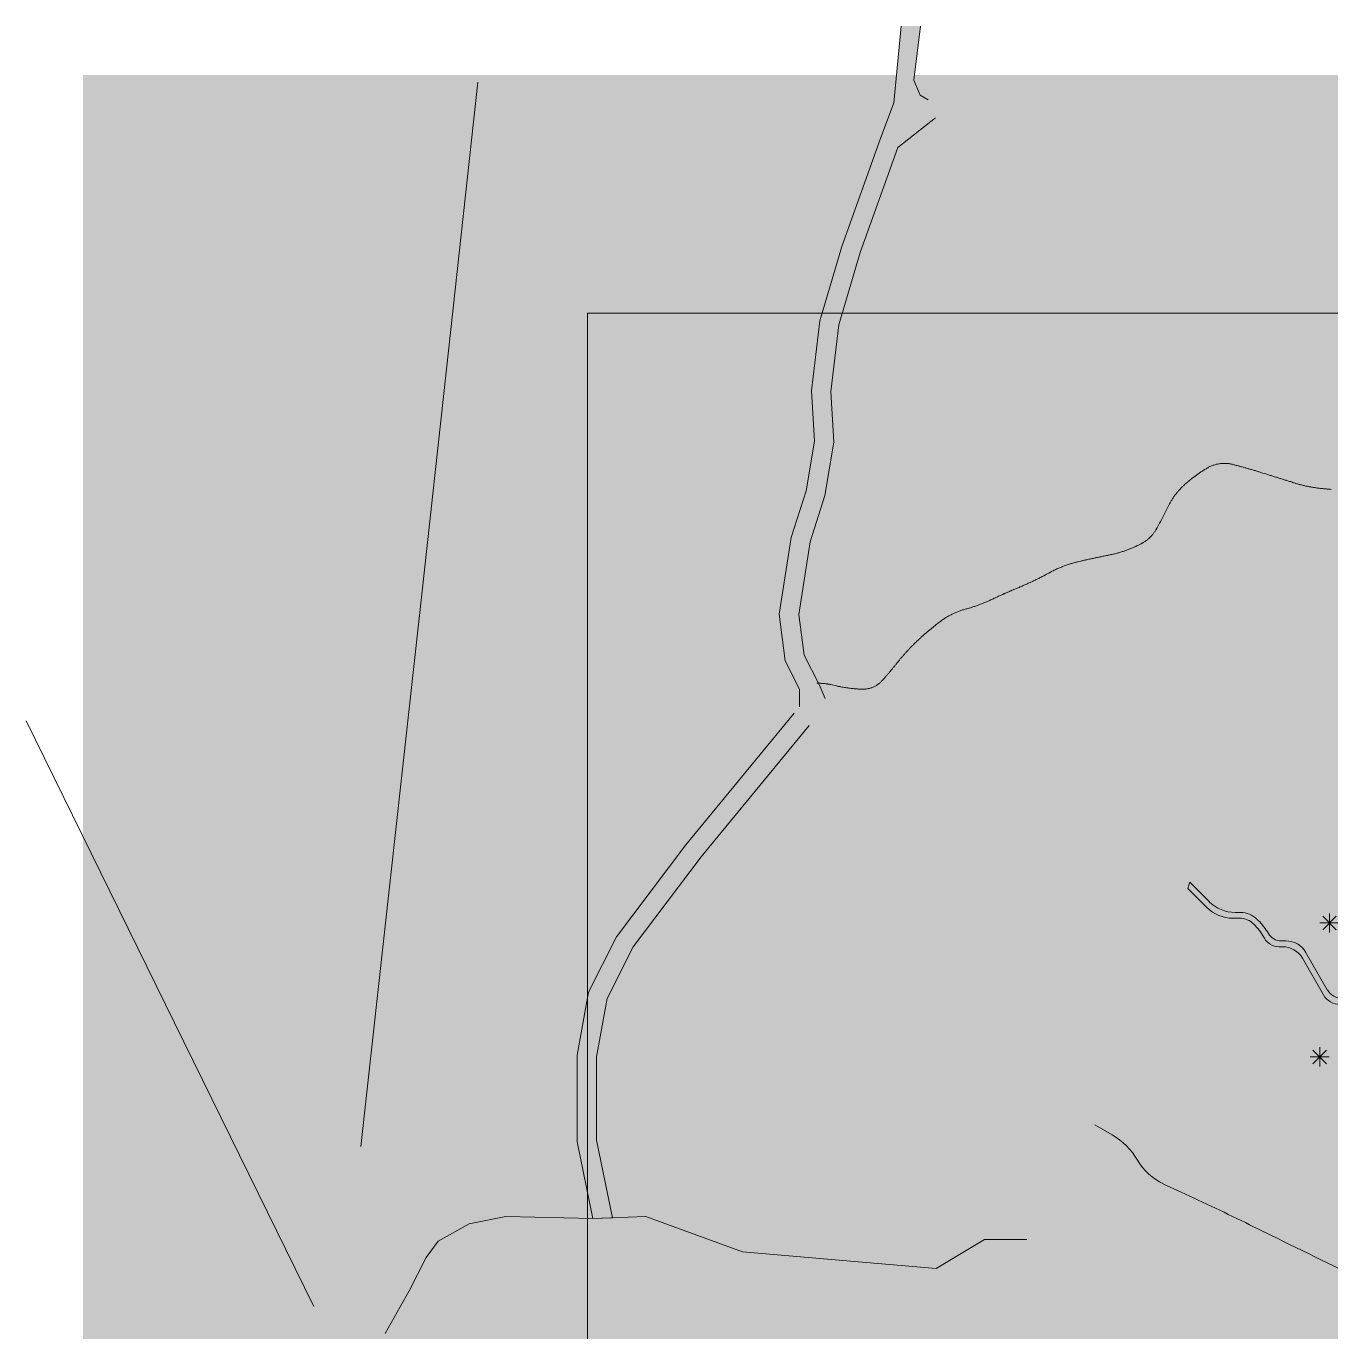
# Model space of a CAD drawing. Header units: metres. Extents: x 68582 to 69192, y 19191 to 19633.
# Drawn here: x 68582.2 to 68717, y 19498.4 to 19633.3 of the extents above; entities that cross this region are included whole.
import ezdxf

# ---------------------------------------------------------------- set-up
doc = ezdxf.new("R2010")
doc.units = ezdxf.units.M
doc.layers.get('0').update_dxf_attribs({"lineweight": 15})
doc.layers.add('Kasvillisuus', color=7, linetype='Continuous', lineweight=5)
doc.layers.add('None', color=7, linetype='Continuous', lineweight=5)

# ---------------------------------------------------------------- blocks, each defined once
blk = doc.blocks.new('Group-916')
at = {"layer": 'None', "color": 7, "linetype": 'Continuous', "lineweight": 5, "transparency": 33554687}
for p, q in [((41.32, -33.64), (39.34, -33.64)), ((39.63, -34.35), (41.03, -32.94)), ((39.63, -32.94), (41.03, -34.35)), ((40.33, -34.64), (40.33, -32.65))]:
    blk.add_line(p, q, dxfattribs=at)

msp = doc.modelspace()

# ---------------------------------------------------------------- hatches: boundary and pattern name
at = {"true_color": 0xd1f0d1, "transparency": 33554687}
msp.add_hatch(color=254, dxfattribs=at).paths.add_polyline_path([(68588.12, 19191.44), (69192.3, 19191.44), (69192.3, 19628.23), (68588.12, 19628.23)], flags=0)
at = {"true_color": 0xffffff, "transparency": 33554687}
msp.add_hatch(color=7, dxfattribs=at).paths.add_polyline_path([(68729.12, 19526.71), (68730.94, 19526.71), (68731.03, 19526.71), (68731.11, 19526.71), (68731.2, 19526.72), (68731.29, 19526.72), (68731.37, 19526.73), (68731.46, 19526.74), (68731.54, 19526.75), (68731.63, 19526.77), (68731.71, 19526.87), (68731.8, 19526.96), (68731.89, 19527.06), (68731.98, 19527.15), (68734.17, 19529.34), (68734.63, 19529.81), (68735.08, 19530.3), (68735.51, 19530.8), (68735.93, 19531.31), (68736.33, 19531.84), (68736.72, 19532.37), (68737.09, 19532.92), (68737.44, 19533.48), (68737.61, 19533.75), (68737.8, 19534.01), (68737.99, 19534.28), (68738.19, 19534.53), (68738.39, 19534.78), (68738.61, 19535.03), (68738.83, 19535.27), (68739.06, 19535.5), (68739.3, 19535.72), (68739.55, 19535.94), (68739.8, 19536.15), (68740.05, 19536.35), (68740.32, 19536.54), (68740.58, 19536.72), (68740.85, 19536.9), (68741.13, 19537.06), (68744.22, 19538.84), (68744.51, 19539.02), (68744.79, 19539.2), (68745.07, 19539.39), (68745.35, 19539.6), (68745.61, 19539.81), (68745.87, 19540.03), (68746.13, 19540.26), (68746.37, 19540.5), (68746.49, 19540.62), (68746.6, 19540.74), (68746.71, 19540.87), (68746.82, 19541), (68746.92, 19541.13), (68747.02, 19541.26), (68747.12, 19541.4), (68747.21, 19541.55), (68747.3, 19541.69), (68747.38, 19541.84), (68747.46, 19541.99), (68747.54, 19542.14), (68747.61, 19542.29), (68747.67, 19542.44), (68747.73, 19542.6), (68747.79, 19542.76), (68748.58, 19544.99), (68748.62, 19545.12), (68748.67, 19545.24), (68748.72, 19545.36), (68748.77, 19545.48), (68748.82, 19545.6), (68748.88, 19545.72), (68748.94, 19545.83), (68749.01, 19545.95), (68749.07, 19546.07), (68749.14, 19546.18), (68749.22, 19546.29), (68749.29, 19546.4), (68749.37, 19546.51), (68749.45, 19546.62), (68749.53, 19546.73), (68749.61, 19546.83), (68749.7, 19546.93), (68749.79, 19547.03), (68749.88, 19547.13), (68749.97, 19547.23), (68750.07, 19547.32), (68750.16, 19547.41), (68750.26, 19547.5), (68750.36, 19547.59), (68750.47, 19547.67), (68750.57, 19547.75), (68750.67, 19547.83), (68750.78, 19547.91), (68750.89, 19547.98), (68751, 19548.05), (68751.11, 19548.12), (68751.22, 19548.19), (68751.23, 19548.19), (68751.34, 19548.26), (68751.45, 19548.33), (68751.55, 19548.4), (68751.66, 19548.47), (68751.76, 19548.55), (68751.86, 19548.63), (68751.97, 19548.71), (68752.06, 19548.79), (68752.16, 19548.88), (68752.26, 19548.97), (68752.35, 19549.07), (68752.44, 19549.16), (68752.53, 19549.26), (68752.61, 19549.36), (68752.7, 19549.46), (68752.78, 19549.57), (68752.85, 19549.67), (68752.93, 19549.78), (68753, 19549.89), (68753.07, 19550), (68753.14, 19550.12), (68753.2, 19550.23), (68753.26, 19550.35), (68753.32, 19550.47), (68753.37, 19550.59), (68753.42, 19550.71), (68753.47, 19550.83), (68753.51, 19550.95), (68753.55, 19551.07), (68753.59, 19551.19), (68753.62, 19551.31), (68753.66, 19551.44), (68754.27, 19553.96), (68754.8, 19553.63), (68754.18, 19551.07), (68754.15, 19550.95), (68754.11, 19550.83), (68754.08, 19550.7), (68754.03, 19550.58), (68753.99, 19550.46), (68753.94, 19550.33), (68753.89, 19550.21), (68753.84, 19550.09), (68753.78, 19549.97), (68753.72, 19549.85), (68753.66, 19549.74), (68753.59, 19549.62), (68753.52, 19549.51), (68753.45, 19549.4), (68753.37, 19549.29), (68753.29, 19549.18), (68753.21, 19549.07), (68753.13, 19548.97), (68753.04, 19548.87), (68752.95, 19548.77), (68752.86, 19548.67), (68752.77, 19548.58), (68752.67, 19548.49), (68752.57, 19548.4), (68752.47, 19548.31), (68752.37, 19548.23), (68752.27, 19548.15), (68752.16, 19548.07), (68752.06, 19548), (68751.95, 19547.92), (68751.84, 19547.86), (68751.73, 19547.79), (68751.62, 19547.72), (68751.51, 19547.65), (68751.4, 19547.58), (68751.29, 19547.51), (68751.18, 19547.43), (68751.07, 19547.35), (68750.97, 19547.27), (68750.86, 19547.18), (68750.76, 19547.09), (68750.66, 19547), (68750.57, 19546.91), (68750.47, 19546.82), (68750.38, 19546.72), (68750.28, 19546.62), (68750.19, 19546.52), (68750.11, 19546.42), (68750.02, 19546.31), (68749.94, 19546.21), (68749.86, 19546.1), (68749.78, 19545.99), (68749.71, 19545.88), (68749.64, 19545.76), (68749.57, 19545.65), (68749.5, 19545.53), (68749.43, 19545.42), (68749.37, 19545.3), (68749.31, 19545.18), (68749.26, 19545.06), (68749.2, 19544.94), (68749.15, 19544.82), (68749.11, 19544.69), (68749.06, 19544.57), (68748.35, 19542.53), (68748.29, 19542.36), (68748.22, 19542.19), (68748.15, 19542.03), (68748.07, 19541.86), (68747.99, 19541.7), (68747.9, 19541.54), (68747.81, 19541.38), (68747.72, 19541.22), (68747.62, 19541.07), (68747.52, 19540.92), (68747.41, 19540.77), (68747.3, 19540.63), (68747.18, 19540.49), (68747.06, 19540.35), (68746.94, 19540.22), (68746.82, 19540.09), (68746.55, 19539.84), (68746.28, 19539.59), (68746, 19539.35), (68745.71, 19539.12), (68745.42, 19538.9), (68745.11, 19538.7), (68744.81, 19538.5), (68744.49, 19538.31), (68741.53, 19536.6), (68741.26, 19536.43), (68740.99, 19536.26), (68740.72, 19536.08), (68740.47, 19535.89), (68740.21, 19535.7), (68739.97, 19535.49), (68739.73, 19535.28), (68739.49, 19535.06), (68739.26, 19534.83), (68739.04, 19534.6), (68738.83, 19534.35), (68738.63, 19534.11), (68738.43, 19533.85), (68738.24, 19533.6), (68738.06, 19533.33), (68737.89, 19533.07), (68737.54, 19532.52), (68737.18, 19531.98), (68736.8, 19531.45), (68736.4, 19530.94), (68735.99, 19530.43), (68735.57, 19529.94), (68735.13, 19529.46), (68734.67, 19529), (68732.41, 19526.73), (68732.29, 19526.6), (68732.17, 19526.47), (68732.05, 19526.34), (68731.94, 19526.2), (68731.84, 19526.05), (68731.73, 19525.91), (68731.64, 19525.76), (68731.55, 19525.61), (68731.46, 19525.45), (68731.38, 19525.3), (68731.3, 19525.14), (68731.22, 19524.97), (68731.15, 19524.81), (68731.09, 19524.65), (68731.02, 19524.48), (68730.97, 19524.31), (68730.26, 19522.16), (68730.15, 19521.83), (68730.02, 19521.51), (68729.89, 19521.18), (68729.74, 19520.86), (68729.59, 19520.54), (68729.43, 19520.23), (68729.26, 19519.92), (68729.08, 19519.61), (68728.89, 19519.32), (68728.69, 19519.02), (68728.48, 19518.74), (68728.27, 19518.46), (68728.04, 19518.18), (68727.81, 19517.92), (68727.58, 19517.66), (68727.33, 19517.41), (68727.09, 19517.16), (68726.85, 19516.9), (68726.62, 19516.63), (68726.39, 19516.36), (68726.17, 19516.09), (68725.96, 19515.8), (68725.75, 19515.51), (68725.55, 19515.22), (68725.36, 19514.92), (68725.18, 19514.62), (68725, 19514.31), (68724.84, 19513.99), (68724.68, 19513.68), (68724.53, 19513.36), (68724.39, 19513.04), (68724.26, 19512.71), (68722.8, 19509), (68720.86, 19506.61), (68719.91, 19503.95), (68718.6, 19504.59), (68719.91, 19506.82), (68722, 19509.4), (68723.71, 19513.07), (68723.85, 19513.4), (68724, 19513.72), (68724.15, 19514.03), (68724.31, 19514.35), (68724.48, 19514.66), (68724.66, 19514.96), (68724.84, 19515.27), (68725.03, 19515.56), (68725.23, 19515.85), (68725.44, 19516.14), (68725.65, 19516.42), (68725.87, 19516.7), (68726.1, 19516.97), (68726.33, 19517.23), (68726.57, 19517.49), (68726.82, 19517.74), (68727.06, 19517.99), (68727.29, 19518.25), (68727.52, 19518.51), (68727.75, 19518.78), (68727.96, 19519.06), (68728.17, 19519.35), (68728.36, 19519.64), (68728.55, 19519.94), (68728.73, 19520.24), (68728.9, 19520.55), (68729.07, 19520.86), (68729.22, 19521.18), (68729.36, 19521.5), (68729.49, 19521.82), (68729.62, 19522.15), (68729.73, 19522.48), (68730.39, 19524.49), (68730.44, 19524.63), (68730.49, 19524.77), (68730.49, 19524.78), (68730.49, 19524.78), (68730.48, 19524.79), (68730.48, 19524.79), (68730.47, 19524.8), (68730.47, 19524.8), (68730.47, 19524.81), (68730.46, 19524.81), (68730.46, 19524.82), (68730.45, 19524.82), (68730.45, 19524.83), (68730.45, 19524.83), (68730.44, 19524.84), (68730.44, 19524.84), (68730.44, 19524.85), (68730.44, 19524.85), (68730.43, 19524.86), (68730.43, 19524.87), (68730.43, 19524.87), (68730.43, 19524.88), (68730.42, 19524.88), (68730.42, 19524.89), (68730.42, 19524.9), (68730.42, 19524.9), (68730.42, 19524.91), (68730.41, 19524.91), (68730.41, 19524.92), (68730.41, 19524.93), (68730.41, 19524.93), (68730.41, 19524.94), (68730.41, 19524.94), (68730.41, 19524.95), (68730.4, 19524.97), (68730.4, 19525), (68730.39, 19525.02), (68730.39, 19525.04), (68730.38, 19525.07), (68730.38, 19525.09), (68730.37, 19525.11), (68730.36, 19525.14), (68730.36, 19525.16), (68730.35, 19525.19), (68730.34, 19525.21), (68730.33, 19525.23), (68730.32, 19525.26), (68730.31, 19525.28), (68730.3, 19525.3), (68730.29, 19525.33), (68730.27, 19525.35), (68730.26, 19525.37), (68730.25, 19525.39), (68730.24, 19525.42), (68730.22, 19525.44), (68730.21, 19525.46), (68730.19, 19525.48), (68730.18, 19525.5), (68730.16, 19525.52), (68730.14, 19525.54), (68730.13, 19525.56), (68730.11, 19525.58), (68730.09, 19525.6), (68730.07, 19525.62), (68730.05, 19525.64), (68730.03, 19525.66), (68730.01, 19525.68), (68729.99, 19525.69), (68729.97, 19525.71), (68729.95, 19525.73), (68729.93, 19525.74), (68729.91, 19525.76), (68729.89, 19525.77), (68729.86, 19525.79), (68729.84, 19525.8), (68729.82, 19525.81), (68729.8, 19525.83), (68729.77, 19525.84), (68729.75, 19525.85), (68729.73, 19525.86), (68729.7, 19525.87), (68729.68, 19525.88), (68729.66, 19525.89), (68729.63, 19525.9), (68729.61, 19525.91), (68729.58, 19525.92), (68729.56, 19525.92), (68729.53, 19525.93), (68729.51, 19525.94), (68729.49, 19525.94), (68729.46, 19525.95), (68729.44, 19525.95), (68729.41, 19525.96), (68729.39, 19525.96), (68729.37, 19525.96), (68729.34, 19525.96), (68729.32, 19525.97), (68729.3, 19525.97), (68728.47, 19526.01), (68728.37, 19526.02), (68728.26, 19526.03), (68728.16, 19526.04), (68728.05, 19526.05), (68727.94, 19526.07), (68727.84, 19526.09), (68727.73, 19526.11), (68727.63, 19526.13), (68727.52, 19526.16), (68727.42, 19526.19), (68727.32, 19526.22), (68727.21, 19526.25), (68727.11, 19526.29), (68727.01, 19526.33), (68726.91, 19526.37), (68726.81, 19526.41), (68726.71, 19526.46), (68726.61, 19526.51), (68726.52, 19526.56), (68726.42, 19526.61), (68726.33, 19526.66), (68726.23, 19526.72), (68726.14, 19526.78), (68726.05, 19526.84), (68725.97, 19526.9), (68725.88, 19526.96), (68725.8, 19527.03), (68725.71, 19527.1), (68725.63, 19527.17), (68725.55, 19527.24), (68725.48, 19527.31), (68725.4, 19527.38), (68723.94, 19528.84), (68723.59, 19529.19), (68723.22, 19529.52), (68722.85, 19529.83), (68722.46, 19530.14), (68722.06, 19530.44), (68721.66, 19530.72), (68721.24, 19530.98), (68720.82, 19531.24), (68720.09, 19531.66), (68719.97, 19531.73), (68719.85, 19531.79), (68719.72, 19531.85), (68719.59, 19531.9), (68719.47, 19531.95), (68719.33, 19532), (68719.2, 19532.04), (68719.07, 19532.08), (68718.93, 19532.12), (68718.8, 19532.14), (68718.66, 19532.17), (68718.52, 19532.19), (68718.38, 19532.21), (68718.25, 19532.22), (68718.11, 19532.22), (68717.97, 19532.23), (68717.91, 19532.23), (68717.85, 19532.23), (68717.79, 19532.23), (68717.72, 19532.24), (68717.66, 19532.25), (68717.6, 19532.26), (68717.53, 19532.28), (68717.47, 19532.29), (68717.41, 19532.31), (68717.35, 19532.33), (68717.29, 19532.35), (68717.23, 19532.37), (68717.16, 19532.4), (68717.11, 19532.43), (68717.05, 19532.46), (68716.99, 19532.49), (68716.93, 19532.52), (68716.88, 19532.56), (68716.82, 19532.6), (68716.77, 19532.64), (68716.72, 19532.68), (68716.67, 19532.72), (68716.62, 19532.76), (68716.58, 19532.81), (68716.53, 19532.85), (68716.49, 19532.9), (68716.45, 19532.95), (68716.41, 19533), (68716.37, 19533.05), (68716.34, 19533.1), (68716.3, 19533.16), (68716.27, 19533.21), (68714.08, 19537.01), (68714.04, 19537.07), (68714, 19537.13), (68713.96, 19537.19), (68713.91, 19537.26), (68713.86, 19537.32), (68713.81, 19537.37), (68713.76, 19537.43), (68713.71, 19537.49), (68713.65, 19537.54), (68713.6, 19537.59), (68713.54, 19537.65), (68713.47, 19537.7), (68713.41, 19537.74), (68713.35, 19537.79), (68713.28, 19537.83), (68713.21, 19537.87), (68713.14, 19537.91), (68713.07, 19537.95), (68713, 19537.98), (68712.93, 19538.01), (68712.85, 19538.04), (68712.78, 19538.07), (68712.71, 19538.09), (68712.63, 19538.11), (68712.56, 19538.13), (68712.48, 19538.14), (68712.4, 19538.16), (68712.33, 19538.17), (68712.25, 19538.18), (68712.18, 19538.18), (68712.1, 19538.19), (68712.03, 19538.19), (68711.66, 19538.19), (68711.61, 19538.19), (68711.55, 19538.19), (68711.5, 19538.2), (68711.44, 19538.2), (68711.39, 19538.21), (68711.33, 19538.22), (68711.28, 19538.23), (68711.22, 19538.25), (68711.17, 19538.26), (68711.11, 19538.28), (68711.06, 19538.3), (68711.01, 19538.32), (68710.95, 19538.34), (68710.9, 19538.37), (68710.85, 19538.39), (68710.8, 19538.42), (68710.75, 19538.45), (68710.7, 19538.48), (68710.65, 19538.52), (68710.6, 19538.55), (68710.56, 19538.59), (68710.52, 19538.62), (68710.47, 19538.66), (68710.43, 19538.7), (68710.39, 19538.74), (68710.35, 19538.79), (68710.32, 19538.83), (68710.28, 19538.87), (68710.25, 19538.92), (68710.22, 19538.96), (68710.19, 19539.01), (68710.16, 19539.06), (68710.09, 19539.18), (68709.98, 19539.36), (68709.86, 19539.54), (68709.74, 19539.72), (68709.62, 19539.89), (68709.48, 19540.06), (68709.35, 19540.22), (68709.2, 19540.37), (68709.06, 19540.53), (68709.02, 19540.56), (68708.99, 19540.6), (68708.95, 19540.63), (68708.91, 19540.66), (68708.87, 19540.69), (68708.83, 19540.72), (68708.79, 19540.75), (68708.75, 19540.78), (68708.71, 19540.81), (68708.66, 19540.84), (68708.62, 19540.86), (68708.57, 19540.89), (68708.53, 19540.91), (68708.48, 19540.93), (68708.43, 19540.95), (68708.39, 19540.97), (68708.34, 19540.99), (68708.29, 19541.01), (68708.24, 19541.03), (68708.19, 19541.04), (68708.15, 19541.06), (68708.1, 19541.07), (68708.05, 19541.08), (68708, 19541.09), (68707.95, 19541.1), (68707.9, 19541.11), (68707.85, 19541.12), (68707.8, 19541.12), (68707.75, 19541.13), (68707.7, 19541.13), (68707.65, 19541.13), (68707.6, 19541.13), (68706.89, 19541.13), (68706.8, 19541.13), (68706.71, 19541.14), (68706.62, 19541.14), (68706.53, 19541.15), (68706.43, 19541.16), (68706.34, 19541.17), (68706.25, 19541.19), (68706.16, 19541.2), (68706.07, 19541.22), (68705.98, 19541.24), (68705.89, 19541.27), (68705.8, 19541.29), (68705.71, 19541.32), (68705.62, 19541.35), (68705.53, 19541.38), (68705.44, 19541.42), (68705.36, 19541.46), (68705.27, 19541.49), (68705.19, 19541.54), (68705.11, 19541.58), (68705.02, 19541.62), (68704.94, 19541.67), (68704.86, 19541.72), (68704.79, 19541.77), (68704.71, 19541.82), (68704.63, 19541.88), (68704.56, 19541.93), (68704.49, 19541.99), (68704.42, 19542.05), (68704.35, 19542.11), (68704.28, 19542.17), (68704.22, 19542.24), (68702.35, 19544.11), (68702.25, 19544.21), (68702.35, 19544.53), (68702.45, 19544.85), (68704.47, 19542.84), (68704.53, 19542.77), (68704.6, 19542.71), (68704.67, 19542.65), (68704.74, 19542.59), (68704.81, 19542.53), (68704.88, 19542.48), (68704.96, 19542.42), (68705.03, 19542.37), (68705.11, 19542.32), (68705.19, 19542.27), (68705.27, 19542.22), (68705.35, 19542.18), (68705.44, 19542.14), (68705.52, 19542.09), (68705.61, 19542.06), (68705.69, 19542.02), (68705.78, 19541.98), (68705.87, 19541.95), (68705.96, 19541.92), (68706.05, 19541.89), (68706.14, 19541.87), (68706.23, 19541.84), (68706.32, 19541.82), (68706.41, 19541.8), (68706.5, 19541.79), (68706.59, 19541.77), (68706.68, 19541.76), (68706.77, 19541.75), (68706.87, 19541.74), (68706.96, 19541.74), (68707.05, 19541.73), (68707.14, 19541.73), (68707.68, 19541.73), (68707.74, 19541.73), (68707.8, 19541.73), (68707.86, 19541.72), (68707.92, 19541.72), (68707.98, 19541.71), (68708.04, 19541.71), (68708.1, 19541.7), (68708.16, 19541.68), (68708.22, 19541.67), (68708.28, 19541.66), (68708.34, 19541.64), (68708.39, 19541.63), (68708.45, 19541.61), (68708.51, 19541.59), (68708.57, 19541.57), (68708.62, 19541.54), (68708.68, 19541.52), (68708.74, 19541.49), (68708.79, 19541.47), (68708.84, 19541.44), (68708.9, 19541.41), (68708.95, 19541.38), (68709, 19541.35), (68709.05, 19541.31), (68709.1, 19541.28), (68709.15, 19541.24), (68709.2, 19541.21), (68709.25, 19541.17), (68709.29, 19541.13), (68709.34, 19541.09), (68709.38, 19541.05), (68709.42, 19541.01), (68709.53, 19540.9), (68709.68, 19540.75), (68709.82, 19540.59), (68709.96, 19540.43), (68710.1, 19540.26), (68710.23, 19540.08), (68710.35, 19539.91), (68710.46, 19539.72), (68710.58, 19539.54), (68710.6, 19539.5), (68710.63, 19539.46), (68710.65, 19539.42), (68710.68, 19539.38), (68710.71, 19539.34), (68710.74, 19539.31), (68710.78, 19539.27), (68710.81, 19539.23), (68710.84, 19539.2), (68710.88, 19539.17), (68710.92, 19539.13), (68710.96, 19539.1), (68711, 19539.07), (68711.04, 19539.04), (68711.08, 19539.02), (68711.13, 19538.99), (68711.17, 19538.97), (68711.21, 19538.94), (68711.26, 19538.92), (68711.31, 19538.9), (68711.35, 19538.88), (68711.4, 19538.87), (68711.45, 19538.85), (68711.49, 19538.84), (68711.54, 19538.83), (68711.59, 19538.82), (68711.64, 19538.81), (68711.69, 19538.8), (68711.73, 19538.79), (68711.78, 19538.79), (68711.83, 19538.79), (68711.88, 19538.79), (68712.38, 19538.79), (68712.45, 19538.79), (68712.52, 19538.78), (68712.6, 19538.78), (68712.67, 19538.77), (68712.75, 19538.76), (68712.83, 19538.74), (68712.9, 19538.73), (68712.98, 19538.71), (68713.05, 19538.69), (68713.13, 19538.67), (68713.2, 19538.64), (68713.27, 19538.61), (68713.35, 19538.58), (68713.42, 19538.55), (68713.49, 19538.51), (68713.56, 19538.47), (68713.63, 19538.43), (68713.69, 19538.39), (68713.76, 19538.34), (68713.82, 19538.3), (68713.88, 19538.25), (68713.94, 19538.19), (68714, 19538.14), (68714.06, 19538.09), (68714.11, 19538.03), (68714.16, 19537.97), (68714.21, 19537.92), (68714.26, 19537.86), (68714.3, 19537.79), (68714.35, 19537.73), (68714.39, 19537.67), (68714.42, 19537.61), (68716.66, 19533.73), (68716.69, 19533.68), (68716.72, 19533.63), (68716.76, 19533.58), (68716.79, 19533.54), (68716.83, 19533.49), (68716.86, 19533.45), (68716.9, 19533.4), (68716.94, 19533.36), (68716.99, 19533.32), (68717.03, 19533.28), (68717.08, 19533.24), (68717.12, 19533.2), (68717.17, 19533.17), (68717.22, 19533.13), (68717.27, 19533.1), (68717.32, 19533.07), (68717.38, 19533.04), (68717.43, 19533.01), (68717.48, 19532.99), (68717.54, 19532.96), (68717.6, 19532.94), (68717.65, 19532.92), (68717.71, 19532.9), (68717.77, 19532.89), (68717.82, 19532.87), (68717.88, 19532.86), (68717.94, 19532.85), (68718, 19532.84), (68718.05, 19532.83), (68718.11, 19532.83), (68718.17, 19532.83), (68718.23, 19532.83), (68718.35, 19532.82), (68718.48, 19532.82), (68718.6, 19532.81), (68718.73, 19532.79), (68718.86, 19532.77), (68718.98, 19532.75), (68719.11, 19532.72), (68719.23, 19532.69), (68719.35, 19532.66), (68719.48, 19532.62), (68719.6, 19532.58), (68719.72, 19532.53), (68719.83, 19532.48), (68719.95, 19532.42), (68720.06, 19532.37), (68720.17, 19532.3), (68721.09, 19531.78), (68721.53, 19531.51), (68721.97, 19531.22), (68722.4, 19530.93), (68722.82, 19530.62), (68723.23, 19530.29), (68723.63, 19529.95), (68724.02, 19529.6), (68724.39, 19529.24), (68725.37, 19528.26), (68725.46, 19528.17), (68725.55, 19528.09), (68725.65, 19528), (68725.75, 19527.92), (68725.85, 19527.84), (68725.95, 19527.76), (68726.06, 19527.68), (68726.16, 19527.61), (68726.27, 19527.54), (68726.38, 19527.47), (68726.5, 19527.4), (68726.61, 19527.34), (68726.73, 19527.28), (68726.85, 19527.22), (68726.97, 19527.17), (68727.09, 19527.11), (68727.21, 19527.06), (68727.34, 19527.02), (68727.46, 19526.98), (68727.59, 19526.94), (68727.71, 19526.9), (68727.84, 19526.87), (68727.97, 19526.84), (68728.09, 19526.81), (68728.22, 19526.79), (68728.35, 19526.77), (68728.48, 19526.75), (68728.61, 19526.73), (68728.74, 19526.72), (68728.86, 19526.72), (68728.99, 19526.71)], flags=0)
at = {"layer": 'None', "linetype": 'Continuous', "lineweight": 0, "true_color": 0xffffff, "transparency": 33554687}
for points in [[(68670.4, 19621.4), (68672.28, 19620.73), (68676.17, 19623.78), (68675.43, 19625.64), (68674.61, 19626.15), (68673.93, 19627.7), (68674.65, 19633.27), (68672.65, 19633.27), (68671.88, 19625.36)], [(68672.28, 19620.73), (68668.4, 19609.89), (68666.19, 19602.42), (68665.38, 19595.54), (68665.68, 19590.29), (68664.76, 19584.8), (68663.24, 19579.99), (68662.07, 19572.51), (68662.6, 19568.31), (68664.16, 19565.27), (68664.79, 19563.84), (68662.13, 19562.98), (68662.15, 19564.8), (68660.66, 19567.71), (68660.05, 19572.54), (68661.29, 19580.45), (68662.81, 19585.28), (68663.67, 19590.4), (68663.37, 19595.6), (68664.22, 19602.82), (68666.5, 19610.51), (68670.4, 19621.4)], [(68691.2, 19521.55), (68692.49, 19524.34), (68697.41, 19535.82), (68704.6, 19557.89), (68708.25, 19563.1), (68719.67, 19570.92), (68724.32, 19575.61), (68725.74, 19574.2), (68720.96, 19569.38), (68709.68, 19561.65), (68706.41, 19556.99), (68699.28, 19535.11), (68693.03, 19520.75)], [(68661.59, 19562.32), (68662.13, 19562.98), (68664.79, 19563.84), (68666.62, 19562.26), (68665.25, 19560.79), (68663.13, 19561.05)], [(68663.13, 19561.05), (68651.96, 19547.48), (68644.94, 19538.16), (68642.26, 19532.84), (68641.17, 19526.82), (68641.17, 19518.22), (68642.82, 19510.19), (68640.8, 19510.1), (68639.17, 19518.02), (68639.17, 19527), (68640.34, 19533.48), (68643.23, 19539.22), (68650.39, 19548.72), (68661.59, 19562.32)], [(68692.49, 19524.34), (68691.18, 19521.51), (68690.6, 19522.34), (68679.47, 19528.77), (68673.58, 19536.41), (68669.87, 19548.64), (68669.35, 19554.5), (68667.63, 19558.58), (68665.25, 19560.79), (68666.62, 19562.26), (68669.31, 19559.75), (68671.32, 19554.99), (68671.84, 19549.02), (68675.39, 19537.34), (68680.81, 19530.3), (68691.6, 19524.07)], [(68673.03, 19475.74), (68673.11, 19475.92), (68682.99, 19501.53), (68691.18, 19521.51), (68693.03, 19520.75), (68684.85, 19500.79), (68676.09, 19478.09), (68675.02, 19475.32)]]:
    msp.add_hatch(color=7, dxfattribs=at).paths.add_polyline_path(points, flags=0)

# ---------------------------------------------------------------- linework, layer by layer
at = {"layer": 'Kasvillisuus'}
msp.add_lwpolyline([(68640.23, 19207.93), (69167.58, 19207.93), (69167.58, 19603.63), (68640.23, 19603.63)], close=True, dxfattribs=at)
at = {"layer": 'None', "color": 7, "linetype": 'Continuous', "lineweight": 5, "transparency": 33554687}
for p, q in [((68672.28, 19620.73), (68676.17, 19623.78)), ((68694.42, 19518.76), (68692.64, 19519.79)), ((68701.56, 19512.84), (68699.74, 19513.67)), ((68710.82, 19508.4), (68708.63, 19509.47))]:
    msp.add_line(p, q, dxfattribs=at)
at = {"layer": 'None', "color": 7, "linetype": 'Continuous', "lineweight": 5, "true_color": 0xffffff, "transparency": 33554687}
for p, q in [((68702.35, 19544.53), (68702.45, 19544.85)), ((68702.45, 19544.85), (68704.47, 19542.84)), ((68702.25, 19544.21), (68702.35, 19544.53)), ((68702.35, 19544.11), (68702.25, 19544.21)), ((68704.22, 19542.24), (68702.35, 19544.11)), ((68707.6, 19541.13), (68706.89, 19541.13)), ((68707.14, 19541.73), (68707.68, 19541.73)), ((68709.42, 19541.01), (68709.53, 19540.9)), ((68710.16, 19539.06), (68710.09, 19539.18)), ((68712.03, 19538.19), (68711.66, 19538.19)), ((68711.88, 19538.79), (68712.38, 19538.79)), ((68716.27, 19533.21), (68714.08, 19537.01)), ((68714.42, 19537.61), (68716.66, 19533.73))]:
    msp.add_line(p, q, dxfattribs=at)
at = {"layer": 'None', "color": 7, "linetype": 'Continuous', "lineweight": 5, "transparency": 33554687}
for points in [[(68672.65, 19633.27), (68671.88, 19625.36), (68670.4, 19621.4)], [(68675.43, 19625.64), (68674.61, 19626.15), (68673.93, 19627.7), (68674.65, 19633.27)], [(68717.06, 19585.42), (68716.97, 19585.43), (68716.88, 19585.43), (68716.79, 19585.44), (68716.71, 19585.45), (68716.62, 19585.46), (68716.53, 19585.47), (68716.44, 19585.47), (68716.35, 19585.48), (68716.27, 19585.49), (68716.18, 19585.5), (68716.09, 19585.51), (68716, 19585.52), (68715.91, 19585.53), (68715.83, 19585.54), (68715.74, 19585.55), (68715.65, 19585.56), (68715.56, 19585.57), (68715.48, 19585.59), (68715.39, 19585.6), (68715.3, 19585.61), (68715.22, 19585.63), (68715.13, 19585.64), (68715.04, 19585.66), (68714.96, 19585.67), (68714.87, 19585.69), (68714.78, 19585.7), (68714.7, 19585.72), (68714.61, 19585.74), (68714.52, 19585.76), (68714.44, 19585.77), (68714.35, 19585.79), (68714.27, 19585.81), (68714.18, 19585.83), (68714.09, 19585.85), (68714.01, 19585.88), (68713.92, 19585.9), (68713.84, 19585.92), (68713.75, 19585.94), (68713.67, 19585.97), (68713.58, 19585.99), (68713.5, 19586.01), (68713.41, 19586.04), (68713.33, 19586.06), (68713.24, 19586.09), (68713.16, 19586.11), (68713.06, 19586.14), (68713.03, 19586.16), (68712.95, 19586.19), (68712.84, 19586.22), (68712.75, 19586.25), (68712.66, 19586.28), (68712.58, 19586.31), (68712.49, 19586.33), (68712.4, 19586.36), (68712.3, 19586.39), (68712.21, 19586.42), (68712.12, 19586.45), (68712.03, 19586.48), (68711.94, 19586.51), (68711.86, 19586.53), (68711.77, 19586.56), (68711.66, 19586.59), (68711.58, 19586.62), (68711.49, 19586.65), (68711.4, 19586.68), (68711.31, 19586.7), (68711.22, 19586.73), (68711.12, 19586.76), (68711.03, 19586.79), (68710.94, 19586.82), (68710.85, 19586.85), (68710.77, 19586.87), (68710.68, 19586.9), (68710.57, 19586.93), (68710.49, 19586.96), (68710.4, 19586.99), (68710.31, 19587.02), (68710.17, 19587.05), (68709.97, 19587.11), (68709.71, 19587.19), (68709.63, 19587.22), (68709.54, 19587.25), (68709.46, 19587.28), (68709.37, 19587.3), (68709.28, 19587.33), (68709.19, 19587.36), (68709.11, 19587.38), (68709.02, 19587.41), (68708.93, 19587.43), (68708.84, 19587.46), (68708.76, 19587.49), (68708.67, 19587.51), (68708.58, 19587.54), (68708.49, 19587.56), (68708.4, 19587.59), (68708.32, 19587.61), (68708.23, 19587.64), (68708.14, 19587.66), (68708.05, 19587.69), (68707.97, 19587.71), (68707.88, 19587.74), (68707.79, 19587.76), (68707.7, 19587.78), (68707.61, 19587.81), (68707.53, 19587.83), (68707.44, 19587.86), (68707.35, 19587.88), (68707.26, 19587.9), (68707.17, 19587.93), (68707.08, 19587.95), (68707, 19587.97), (68706.9, 19587.99), (68706.9, 19588), (68706.82, 19588.02), (68706.73, 19588.04), (68706.65, 19588.05), (68706.56, 19588.07), (68706.48, 19588.08), (68706.39, 19588.09), (68706.3, 19588.1), (68706.22, 19588.1), (68706.13, 19588.11), (68706.05, 19588.11), (68705.96, 19588.11), (68705.87, 19588.1), (68705.79, 19588.1), (68705.7, 19588.09), (68705.62, 19588.08), (68705.53, 19588.07), (68705.45, 19588.06), (68705.36, 19588.04), (68705.28, 19588.03), (68705.19, 19588.01), (68705.11, 19587.98), (68705.03, 19587.96), (68704.94, 19587.93), (68704.86, 19587.91), (68704.78, 19587.88), (68704.7, 19587.85), (68704.62, 19587.81), (68704.54, 19587.78), (68704.47, 19587.74), (68704.39, 19587.7), (68704.31, 19587.66), (68704.24, 19587.61), (68704.21, 19587.6), (68704.14, 19587.55), (68704.06, 19587.51), (68703.98, 19587.46), (68703.91, 19587.41), (68703.83, 19587.37), (68703.76, 19587.32), (68703.68, 19587.27), (68703.61, 19587.22), (68703.54, 19587.17), (68703.46, 19587.12), (68703.39, 19587.07), (68703.32, 19587.02), (68703.25, 19586.97), (68703.17, 19586.92), (68703.1, 19586.87), (68703.03, 19586.81), (68702.96, 19586.76), (68702.89, 19586.71), (68702.82, 19586.65), (68702.75, 19586.6), (68702.68, 19586.55), (68702.61, 19586.49), (68702.54, 19586.44), (68702.47, 19586.38), (68702.4, 19586.32), (68702.33, 19586.27), (68702.26, 19586.21), (68702.2, 19586.15), (68702.13, 19586.09), (68702.06, 19586.04), (68701.99, 19585.98), (68701.93, 19585.92), (68701.91, 19585.9), (68701.85, 19585.84), (68701.78, 19585.79), (68701.72, 19585.73), (68701.66, 19585.67), (68701.6, 19585.6), (68701.54, 19585.54), (68701.48, 19585.48), (68701.42, 19585.42), (68701.36, 19585.35), (68701.3, 19585.29), (68701.25, 19585.22), (68701.19, 19585.16), (68701.14, 19585.09), (68701.08, 19585.02), (68701.03, 19584.96), (68700.98, 19584.89), (68700.92, 19584.82), (68700.87, 19584.75), (68700.82, 19584.68), (68700.78, 19584.61), (68700.73, 19584.54), (68700.68, 19584.46), (68700.63, 19584.39), (68700.59, 19584.32), (68700.54, 19584.24), (68700.5, 19584.17), (68700.46, 19584.1), (68700.41, 19584.02), (68700.37, 19583.94), (68700.33, 19583.87), (68700.29, 19583.79), (68700.25, 19583.71), (68700.19, 19583.58), (68700.16, 19583.52), (68700.12, 19583.45), (68700.09, 19583.38), (68700.05, 19583.31), (68700.02, 19583.24), (68699.99, 19583.17), (68699.95, 19583.1), (68699.91, 19583.03), (68699.88, 19582.96), (68699.84, 19582.89), (68699.81, 19582.82), (68699.77, 19582.75), (68699.74, 19582.68), (68699.7, 19582.61), (68699.67, 19582.54), (68699.63, 19582.47), (68699.59, 19582.41), (68699.56, 19582.34), (68699.52, 19582.27), (68699.49, 19582.2), (68699.45, 19582.13), (68699.41, 19582.06), (68699.38, 19581.99), (68699.34, 19581.92), (68699.3, 19581.86), (68699.26, 19581.79), (68699.23, 19581.72), (68699.19, 19581.65), (68699.15, 19581.58), (68699.11, 19581.51), (68699.08, 19581.44), (68699.03, 19581.37), (68699, 19581.3), (68698.96, 19581.24), (68698.92, 19581.18), (68698.88, 19581.11), (68698.84, 19581.05), (68698.79, 19580.99), (68698.75, 19580.93), (68698.7, 19580.87), (68698.66, 19580.81), (68698.61, 19580.75), (68698.56, 19580.69), (68698.51, 19580.64), (68698.46, 19580.58), (68698.4, 19580.53), (68698.35, 19580.47), (68698.3, 19580.42), (68698.24, 19580.37), (68698.19, 19580.32), (68698.13, 19580.27), (68698.07, 19580.22), (68698.01, 19580.18), (68697.95, 19580.13), (68697.89, 19580.09), (68697.83, 19580.04), (68697.76, 19580), (68697.7, 19579.96), (68697.64, 19579.92), (68697.57, 19579.88), (68697.51, 19579.85), (68697.44, 19579.81), (68697.37, 19579.78), (68697.3, 19579.74), (68697.01, 19579.6), (68696.96, 19579.58), (68696.87, 19579.54), (68696.79, 19579.5), (68696.7, 19579.46), (68696.62, 19579.42), (68696.53, 19579.38), (68696.45, 19579.35), (68696.36, 19579.31), (68696.27, 19579.28), (68696.19, 19579.24), (68696.1, 19579.21), (68696.01, 19579.18), (68695.92, 19579.14), (68695.84, 19579.11), (68695.75, 19579.08), (68695.66, 19579.05), (68695.57, 19579.02), (68695.48, 19578.99), (68695.39, 19578.96), (68695.3, 19578.93), (68695.21, 19578.91), (68695.12, 19578.88), (68695.03, 19578.86), (68694.94, 19578.83), (68694.85, 19578.81), (68694.76, 19578.78), (68694.67, 19578.76), (68694.58, 19578.74), (68694.49, 19578.72), (68694.4, 19578.7), (68694.31, 19578.68), (68694.22, 19578.66), (68694.12, 19578.64), (68694.03, 19578.62), (68693.94, 19578.6), (68693.85, 19578.58), (68693.75, 19578.57), (68693.66, 19578.55), (68693.57, 19578.53), (68693.48, 19578.51), (68693.38, 19578.49), (68693.29, 19578.47), (68693.2, 19578.45), (68693.11, 19578.43), (68693.02, 19578.42), (68692.92, 19578.4), (68692.83, 19578.38), (68692.74, 19578.36), (68692.65, 19578.34), (68692.56, 19578.32), (68692.47, 19578.3), (68692.37, 19578.28), (68692.28, 19578.26), (68692.19, 19578.24), (68692.1, 19578.22), (68692.01, 19578.2), (68691.91, 19578.18), (68691.82, 19578.16), (68691.73, 19578.14), (68691.64, 19578.12), (68691.55, 19578.1), (68691.46, 19578.07), (68691.36, 19578.05), (68691.27, 19578.03), (68691.19, 19578.01), (68691, 19577.97), (68690.98, 19577.97), (68690.88, 19577.94), (68690.78, 19577.92), (68690.68, 19577.89), (68690.58, 19577.87), (68690.48, 19577.84), (68690.38, 19577.81), (68690.28, 19577.78), (68690.18, 19577.75), (68690.08, 19577.72), (68689.98, 19577.69), (68689.88, 19577.66), (68689.78, 19577.62), (68689.68, 19577.59), (68689.59, 19577.55), (68689.49, 19577.52), (68689.39, 19577.48), (68689.29, 19577.44), (68689.2, 19577.4), (68689.1, 19577.37), (68689.01, 19577.33), (68688.91, 19577.28), (68688.81, 19577.24), (68688.72, 19577.2), (68688.63, 19577.16), (68688.53, 19577.11), (68688.44, 19577.07), (68688.34, 19577.02), (68688.25, 19576.97), (68688.16, 19576.93), (68688.07, 19576.88), (68687.98, 19576.83), (68687.88, 19576.78), (68687.81, 19576.74), (68687.73, 19576.69), (68687.64, 19576.65), (68687.55, 19576.6), (68687.47, 19576.55), (68687.38, 19576.5), (68687.29, 19576.46), (68687.2, 19576.41), (68687.11, 19576.37), (68687.03, 19576.32), (68686.94, 19576.27), (68686.85, 19576.23), (68686.76, 19576.19), (68686.67, 19576.14), (68686.58, 19576.1), (68686.49, 19576.05), (68686.4, 19576.01), (68686.31, 19575.97), (68686.22, 19575.92), (68686.13, 19575.88), (68686.04, 19575.84), (68685.95, 19575.8), (68685.86, 19575.76), (68685.77, 19575.72), (68685.68, 19575.68), (68685.59, 19575.63), (68685.5, 19575.59), (68685.41, 19575.55), (68685.32, 19575.52), (68685.23, 19575.48), (68685.13, 19575.44), (68685.04, 19575.4), (68684.95, 19575.36), (68684.9, 19575.34), (68684.81, 19575.3), (68684.72, 19575.27), (68684.63, 19575.23), (68684.54, 19575.19), (68684.45, 19575.15), (68684.37, 19575.12), (68684.28, 19575.08), (68684.19, 19575.04), (68684.1, 19575), (68684.01, 19574.96), (68683.92, 19574.93), (68683.84, 19574.89), (68683.75, 19574.85), (68683.66, 19574.81), (68683.57, 19574.77), (68683.48, 19574.73), (68683.39, 19574.69), (68683.31, 19574.65), (68683.22, 19574.62), (68683.13, 19574.58), (68683.04, 19574.54), (68682.96, 19574.5), (68682.87, 19574.46), (68682.78, 19574.42), (68682.69, 19574.38), (68682.6, 19574.34), (68682.52, 19574.3), (68682.43, 19574.26), (68682.34, 19574.22), (68682.25, 19574.18), (68682.17, 19574.13), (68682.08, 19574.09), (68682.04, 19574.07), (68681.96, 19574.04), (68681.87, 19574), (68681.79, 19573.96), (68681.7, 19573.92), (68681.62, 19573.88), (68681.53, 19573.85), (68681.45, 19573.81), (68681.36, 19573.77), (68681.28, 19573.74), (68681.19, 19573.7), (68681.1, 19573.67), (68681.02, 19573.63), (68680.93, 19573.6), (68680.84, 19573.57), (68680.76, 19573.53), (68680.67, 19573.5), (68680.58, 19573.47), (68680.49, 19573.44), (68680.41, 19573.41), (68680.32, 19573.37), (68680.23, 19573.34), (68680.14, 19573.32), (68680.05, 19573.29), (68679.96, 19573.26), (68679.88, 19573.23), (68679.79, 19573.2), (68679.7, 19573.17), (68679.61, 19573.15), (68679.52, 19573.12), (68679.43, 19573.1), (68679.34, 19573.07), (68679.25, 19573.04), (68679.16, 19573.02), (68679.07, 19572.99), (68678.98, 19572.97), (68678.9, 19572.94), (68678.81, 19572.91), (68678.72, 19572.88), (68678.64, 19572.85), (68678.55, 19572.82), (68678.46, 19572.78), (68678.38, 19572.75), (68678.29, 19572.71), (68678.21, 19572.68), (68678.12, 19572.64), (68678.04, 19572.6), (68677.96, 19572.56), (68677.87, 19572.52), (68677.79, 19572.48), (68677.71, 19572.44), (68677.63, 19572.39), (68677.55, 19572.35), (68677.47, 19572.3), (68677.39, 19572.26), (68677.31, 19572.21), (68677.23, 19572.16), (68677.15, 19572.11), (68677.08, 19572.06), (68677, 19572.01), (68676.92, 19571.96), (68676.85, 19571.9), (68676.77, 19571.85), (68676.7, 19571.79), (68676.63, 19571.74), (68676.46, 19571.61), (68676.25, 19571.45), (68676.17, 19571.39), (68676.1, 19571.34), (68676.03, 19571.28), (68675.96, 19571.23), (68675.9, 19571.17), (68675.83, 19571.12), (68675.76, 19571.06), (68675.69, 19571), (68675.62, 19570.95), (68675.55, 19570.89), (68675.48, 19570.83), (68675.42, 19570.78), (68675.35, 19570.72), (68675.28, 19570.66), (68675.21, 19570.6), (68675.15, 19570.55), (68675.08, 19570.49), (68675.01, 19570.43), (68674.95, 19570.37), (68674.88, 19570.31), (68674.81, 19570.25), (68674.75, 19570.19), (68674.68, 19570.13), (68674.62, 19570.07), (68674.55, 19570.01), (68674.49, 19569.95), (68674.42, 19569.89), (68674.36, 19569.83), (68674.29, 19569.77), (68674.23, 19569.71), (68674.17, 19569.65), (68674.1, 19569.58), (68673.91, 19569.39), (68673.86, 19569.34), (68673.8, 19569.29), (68673.75, 19569.24), (68673.7, 19569.19), (68673.65, 19569.14), (68673.6, 19569.09), (68673.55, 19569.04), (68673.5, 19568.98), (68673.45, 19568.93), (68673.4, 19568.88), (68673.36, 19568.83), (68673.31, 19568.78), (68673.26, 19568.72), (68673.21, 19568.67), (68673.16, 19568.62), (68673.11, 19568.56), (68673.07, 19568.51), (68673.02, 19568.46), (68672.97, 19568.4), (68672.92, 19568.35), (68672.88, 19568.3), (68672.83, 19568.24), (68672.78, 19568.19), (68672.74, 19568.13), (68672.69, 19568.08), (68672.64, 19568.02), (68672.6, 19567.97), (68672.55, 19567.91), (68672.51, 19567.86), (68672.46, 19567.8), (68672.42, 19567.75), (68672.37, 19567.69), (68672.34, 19567.65), (68672.29, 19567.59), (68672.25, 19567.53), (68672.2, 19567.48), (68672.16, 19567.42), (68672.11, 19567.37), (68672.07, 19567.31), (68672.02, 19567.26), (68671.98, 19567.2), (68671.93, 19567.14), (68671.88, 19567.09), (68671.84, 19567.03), (68671.79, 19566.98), (68671.75, 19566.92), (68671.7, 19566.87), (68671.66, 19566.81), (68671.61, 19566.76), (68671.57, 19566.7), (68671.52, 19566.65), (68671.47, 19566.59), (68671.43, 19566.54), (68671.38, 19566.48), (68671.33, 19566.43), (68671.29, 19566.37), (68671.24, 19566.32), (68671.2, 19566.27), (68671.15, 19566.21), (68671.1, 19566.16), (68671.06, 19566.1), (68671.01, 19566.05), (68670.96, 19565.99), (68670.91, 19565.93), (68670.76, 19565.76), (68670.73, 19565.72), (68670.68, 19565.67), (68670.62, 19565.61), (68670.57, 19565.55), (68670.51, 19565.5), (68670.46, 19565.45), (68670.4, 19565.4), (68670.34, 19565.35), (68670.27, 19565.31), (68670.21, 19565.26), (68670.15, 19565.22), (68670.08, 19565.18), (68670.02, 19565.14), (68669.95, 19565.1), (68669.88, 19565.06), (68669.81, 19565.03), (68669.74, 19565), (68669.67, 19564.97), (68669.6, 19564.94), (68669.52, 19564.92), (68669.45, 19564.89), (68669.38, 19564.87), (68669.3, 19564.85), (68669.23, 19564.84), (68669.15, 19564.82), (68669.07, 19564.81), (68669, 19564.8), (68668.92, 19564.79), (68668.84, 19564.78), (68668.77, 19564.78), (68668.69, 19564.78), (68668.61, 19564.78), (68668.53, 19564.78), (68668.51, 19564.78), (68668.43, 19564.78), (68668.35, 19564.79), (68668.27, 19564.79), (68668.19, 19564.8), (68668.11, 19564.81), (68668.02, 19564.81), (68667.94, 19564.82), (68667.86, 19564.82), (68667.78, 19564.83), (68667.7, 19564.84), (68667.62, 19564.85), (68667.54, 19564.86), (68667.46, 19564.87), (68667.38, 19564.88), (68667.3, 19564.89), (68667.22, 19564.9), (68667.14, 19564.91), (68667.06, 19564.92), (68666.98, 19564.93), (68666.9, 19564.95), (68666.82, 19564.96), (68666.74, 19564.97), (68666.66, 19564.99), (68666.58, 19565), (68666.5, 19565.01), (68666.42, 19565.03), (68666.34, 19565.05), (68666.26, 19565.06), (68666.18, 19565.08), (68666.1, 19565.09), (68666.02, 19565.11), (68665.94, 19565.13), (68665.38, 19565.26), (68665.34, 19565.27), (68665.29, 19565.28), (68665.25, 19565.29), (68665.2, 19565.29), (68665.16, 19565.3), (68665.12, 19565.31), (68665.07, 19565.32), (68665.03, 19565.33), (68664.98, 19565.33), (68664.94, 19565.34), (68664.89, 19565.35), (68664.85, 19565.35), (68664.8, 19565.36), (68664.76, 19565.36), (68664.71, 19565.37), (68664.67, 19565.37), (68664.62, 19565.38), (68664.58, 19565.38), (68664.53, 19565.39), (68664.48, 19565.39), (68664.44, 19565.39), (68664.39, 19565.39), (68664.35, 19565.4), (68664.3, 19565.4), (68664.26, 19565.4), (68664.21, 19565.4), (68664.17, 19565.4), (68664.12, 19565.4), (68664.08, 19565.4), (68664.03, 19565.4), (68663.99, 19565.4), (68663.94, 19565.4)], [(68685.62, 19507.94), (68681.26, 19507.94), (68676.25, 19504.94), (68667.8, 19505.67), (68656.24, 19506.67), (68647.94, 19509.72), (68646.27, 19510.33), (68640.8, 19510.1), (68631.78, 19510.33), (68628, 19509.55), (68624.79, 19507.77), (68623.55, 19506.09), (68621.8, 19502.66), (68619.32, 19498.24)]]:
    msp.add_lwpolyline(points, dxfattribs=at)
at = {"layer": 'None', "color": 7, "linetype": 'Continuous', "lineweight": 5, "transparency": 33554687, "extrusion": (0.000543093, 0.004973, 0.999987)}
msp.add_lwpolyline([(68625.97, 19600.3), (68628.97, 19627.72)], dxfattribs=at)
at = {"layer": 'None', "color": 7, "linetype": 'Continuous', "lineweight": 5, "true_color": 0xffffff, "transparency": 33554687}
for points in [[(68662.13, 19562.98), (68662.15, 19564.8), (68660.66, 19567.71), (68660.05, 19572.54), (68661.29, 19580.45), (68662.81, 19585.28), (68663.67, 19590.4), (68663.37, 19595.6), (68664.22, 19602.82), (68666.5, 19610.51), (68670.4, 19621.4)], [(68672.28, 19620.73), (68668.4, 19609.89), (68666.19, 19602.42), (68665.38, 19595.54), (68665.68, 19590.29), (68664.76, 19584.8), (68663.24, 19579.99), (68662.07, 19572.51), (68662.6, 19568.31), (68664.16, 19565.27), (68664.79, 19563.84)], [(68663.13, 19561.05), (68651.96, 19547.48), (68644.94, 19538.16), (68642.26, 19532.84), (68641.17, 19526.82), (68641.17, 19518.22), (68642.82, 19510.19), (68640.8, 19510.1), (68639.17, 19518.02), (68639.17, 19527), (68640.34, 19533.48), (68643.23, 19539.22), (68650.39, 19548.72), (68661.59, 19562.32)]]:
    msp.add_lwpolyline(points, dxfattribs=at)
at = {"layer": 'None', "color": 7, "linetype": 'Continuous', "lineweight": 5, "transparency": 33554687, "extrusion": (0.000544318, 0.004983, 0.999987)}
msp.add_lwpolyline([(68622.92, 19572.33), (68625.97, 19600.3)], dxfattribs=at)
at = {"layer": 'None', "color": 7, "linetype": 'Continuous', "lineweight": 5, "transparency": 33554687, "extrusion": (0.000396753, 0.003583, 0.999994)}
msp.add_lwpolyline([(68616.85, 19517.68), (68622.92, 19572.55)], dxfattribs=at)
at = {"layer": 'None', "color": 150, "linetype": 'Continuous', "lineweight": 5, "true_color": 0x0099ff, "transparency": 33554687, "extrusion": (1.30905e-05, -2.66363e-05, 1)}
msp.add_lwpolyline([(68611.96, 19501.04), (68582.24, 19561.52)], dxfattribs=at)
at = {"layer": 'None', "color": 7, "linetype": 'Continuous', "lineweight": 5, "true_color": 0xffffff, "transparency": 33554687, "extrusion": (0, 0, -1)}
for centre, radius, start, end in [((-68706.89, 19544.91), 3.78, 270, 315), ((-68707.68, 19539.27), 2.46, 90, 135), ((-68704.87, 19536.24), 6.59, 135, 150), ((-68711.66, 19539.92), 1.73, 270, 330), ((-68712.38, 19536.42), 2.37, 90, 150), ((-68717.97, 19534.19), 1.97, 270, 330)]:
    msp.add_arc(centre, radius, start, end, dxfattribs=at)
at = {"layer": 'None', "color": 7, "linetype": 'Continuous', "lineweight": 5, "true_color": 0xffffff, "transparency": 33554687}
for centre, radius, start, end in [((68707.14, 19545.51), 3.78, 225, 270), ((68707.6, 19539.07), 2.06, 45, 90), ((68704.47, 19535.94), 6.49, 30, 45), ((68711.88, 19540.29), 1.5, 210, 270), ((68712.03, 19535.82), 2.37, 30, 90), ((68718.23, 19534.63), 1.8, 210, 270)]:
    msp.add_arc(centre, radius, start, end, dxfattribs=at)
at = {"layer": 'None', "color": 7, "linetype": 'Continuous', "lineweight": 5, "transparency": 33554687}
for centre, radius, start, end in [((68690.84, 19512.56), 7.16, 30.0004, 59.9996), ((68573.49, 19234.62), 306.28, 63.8172, 65.2831)]:
    msp.add_arc(centre, radius, start, end, dxfattribs=at)
at = {"layer": 'None', "color": 7, "linetype": 'Continuous', "lineweight": 5, "transparency": 33554687, "extrusion": (0, 0, -1)}
for centre, radius, start, end in [((-68702.27, 19519.16), 6.03, 294.7169, 329.9996), ((-70027.15, 22185.55), 2983.27, 295.9612, 296.18279)]:
    msp.add_arc(centre, radius, start, end, dxfattribs=at)

# ---------------------------------------------------------------- block references
at = {"layer": 'None', "color": 7, "transparency": 33554687}
for p in [(68676.56, 19574.28), (68675.54, 19560.45)]:
    msp.add_blockref('Group-916', p, dxfattribs=at)

doc.saveas('drawing.dxf')
